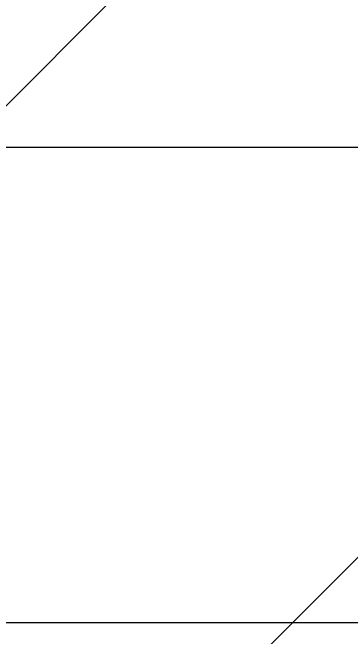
# Model space of a CAD drawing. Extents: x 513 to 5696, y 4651 to 8996.
# Drawn here: x 3902.1 to 4038.6, y 5959.5 to 6211 of the extents above; entities that cross this region are included whole.
import ezdxf

# ---------------------------------------------------------------- set-up
doc = ezdxf.new("R2010")
doc.units = 0
doc.header["$LTSCALE"] = 3
doc.header["$MEASUREMENT"] = 0
for name, color, linetype in [('3', 3, 'CONTINUOUS'), ('BH', 3, 'CONTINUOUS'), ('TEXT', 3, 'CONTINUOUS')]:
    doc.layers.add(name, color=color, linetype=linetype)

msp = doc.modelspace()

# ---------------------------------------------------------------- hatches: boundary and pattern name
at = {"layer": 'BH'}
h = msp.add_hatch(dxfattribs=at)
h.set_pattern_fill('AR-RROOF', color=256, scale=20, angle=45, style=0)
h.set_pattern_definition([(45, (5107.97, 1634.56), (431.052, 1149.473), [7620, -1016, 2540, -508]), (45, (5406.1, 2291.9), (-836.96, 118.54), [1524, -167.64, 3048, -381]), (45, (4982.25, 2119.5), (1627.222, 2108.564), [4064, -711.2, 2032, -508])])
h.paths.add_polyline_path([(4629.19, 7629.54), (4599.19, 7629.54, -1), (4599.19, 7649.54), (4629.19, 7649.54), (4629.19, 7729.54), (4199.19, 7729.54), (4199.19, 7719.54), (4159.19, 7719.54), (4119.19, 7719.54), (4119.19, 7729.54), (3689.19, 7729.54), (3689.19, 7649.54), (3719.19, 7649.54, -1), (3719.19, 7629.54), (3689.19, 7629.54), (3689.19, 6774.47), (3719.19, 6774.47, -1), (3719.19, 6754.47), (3689.19, 6754.47), (3689.19, 6684.54), (4629.19, 6684.54), (4629.19, 6754.47), (4599.19, 6754.47, -1), (4599.19, 6774.47), (4629.19, 6774.47)])
h.paths.add_polyline_path([(4629.19, 6562.47), (4599.19, 6562.47, -1), (4599.19, 6582.47), (4629.19, 6582.47), (4629.19, 6654.54), (4200.19, 6654.54), (4200.19, 6644.54), (4160.19, 6644.54), (4120.19, 6644.54), (4120.19, 6654.54), (3689.19, 6654.54), (3689.19, 6582.47), (3719.19, 6582.47, -1), (3719.19, 6562.47), (3689.19, 6562.47), (3689.19, 5709.54), (3719.19, 5709.54, -1), (3719.19, 5689.54), (3689.19, 5689.54), (3689.19, 5609.54), (4629.19, 5609.54), (4629.19, 5689.54), (4599.19, 5689.54, -1), (4599.19, 5709.54), (4629.19, 5709.54)])

# ---------------------------------------------------------------- linework, layer by layer
at = {"layer": '3'}
msp.add_line((3689.19, 5965.54), (4629.19, 5965.54), dxfattribs=at)
at = {"layer": 'TEXT'}
msp.add_line((974.32, 6156.82), (5088.54, 6156.82), dxfattribs=at)

doc.saveas('drawing.dxf')
